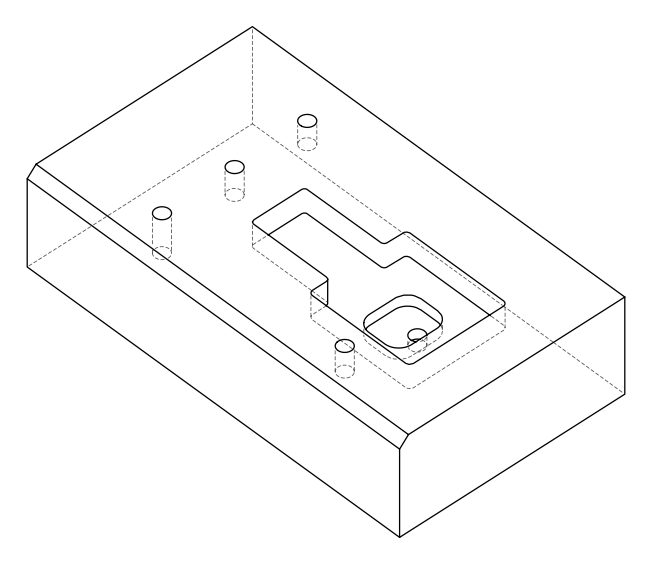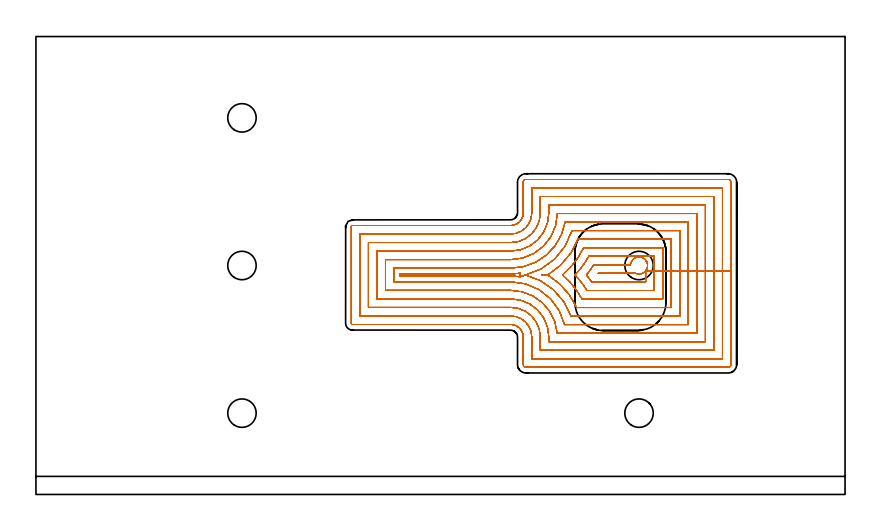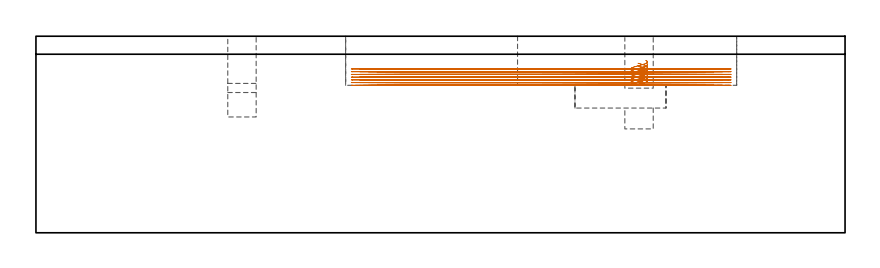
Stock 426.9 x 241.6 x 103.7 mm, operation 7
(PLAN: 8 operations, 3 tool changes, 158.9 min)
(1 INDEXABLE_INSERT_DRILL_BLIND_HOLE_FROM_SOLID | STEP1POCKET | UGT0302_001 | 0.18 min | 7509 mm3)
(2 INDEXABLE_INSERT_DRILL_BLIND_HOLE_FROM_SOLID_1 | STEP1POCKET_1 | UGT0302_001 | 0.12 min | 4830 mm3)
(3 INDEXABLE_INSERT_DRILL_BLIND_HOLE_FROM_SOLID_2 | STEP1POCKET_2 | UGT0302_001 | 0.13 min | 5236 mm3)
(4 INDEXABLE_INSERT_DRILL_BLIND_HOLE_FROM_SOLID_3 | STEP1POCKET_3 | UGT0302_001 | 0.06 min | 8620 mm3)
(5 INDEXABLE_INSERT_DRILL_BLIND_HOLE_FROM_SOLID_4 | STEP1POCKET_4 | UGT0302_001 | 0.11 min | 4388 mm3)
(6 AREA_MILL | FG_CHAMFER_SURFACE | UGT0205_001 | 13.86 min | 19264 mm3)
(7 MILL_FREE_SHAPED_POCKET | POCKET_FREE_SHAPED_STRAIGHT | UGT0201_124 | Follow Part, ap 1.5, ae 75% | 143.75 min | 446438 mm3)
(8 MILL_RECTANGULAR_POCKET | POCKET_RECTANGULAR_STRAIGHT | UGT0201_006 | Follow Part, ap 7, ae 75% | 0.68 min | 28027 mm3)
(TOOL UGT0302_001 | Indexable Insert Drill 15mm | D15 PA180 FL50 Z2)
(TOOL UGT0205_001 | Chamfer Mill 20 x 3 x 45 deg. | D20 FL50 Z2)
(TOOL UGT0201_124 | Carbide End Mill 6.0 | D6 FL15 Z4)
(TOOL UGT0201_006 | End Mill 28 mm | D28 FL25 Z2)
(OP 7 MILL_FREE_SHAPED_POCKET, part 2 of 2)
G0 X321.837 Y118.144 Z90.872
G1 X321.866 Y118.177 Z90.86 F250.
X322.026 Y118.432 Z90.78
X322.328 Y119.021 Z90.603
X322.501 Y119.488 Z90.469
X322.629 Y120.033 Z90.319
X322.68 Y120.329 Z90.239
X322.705 Y120.8 Z90.112
X322.68 Y121.271 Z89.986
X322.629 Y121.567 Z89.905
X322.501 Y122.112 Z89.755
X322.328 Y122.579 Z89.622
X322.026 Y123.168 Z89.444
X321.865 Y123.424 Z89.363
X321.357 Y124.016 Z89.154
X320.756 Y124.512 Z88.946
X320.496 Y124.668 Z88.864
X319.928 Y124.949 Z88.694
X319.65 Y125.064 Z88.614
X318.945 Y125.242 Z88.419
X318.22 Y125.304 Z88.224
X317.495 Y125.248 Z88.029
X316.788 Y125.077 Z87.834
X316.118 Y124.795 Z87.64
X315.862 Y124.639 Z87.559
X315.266 Y124.21 Z87.363
X315.219 Y124.169 Z87.346
X314.772 Y123.713 Z87.175
X314.742 Y123.677 Z87.162
X314.311 Y123.058 Z86.96
X314.161 Y122.797 Z86.88
X313.908 Y122.164 Z86.697
X313.752 Y121.5 Z86.514
X313.726 Y121.2 Z86.433
X294.287 F500.
G2 X290.416 Y115.8 R51.6
X293.18 Y112.1 R51.6
G1 X321.7
Y117.976
X326.2
Y125.7
X291.714
G2 X284.399 Y115.8 R47.1
X290.726 Y107.6 R47.1
G1 X326.2
Y117.976
X330.7
Y130.2
X288.969
G2 X277.803 Y115.8 R42.6
X288.113 Y103.1 R42.6
G1 X330.7
Y117.976
X335.2
Y134.7
X286.013
G2 X270.053 Y115.8 R38.1
G1 X267.015
X270.053
G2 X285.305 Y98.6 R38.1
G1 X335.2
Y117.976
X339.7
Y139.2
X282.787
G2 X258.225 Y115.8 R33.6
G1 X255.387 Y114.826
G3 X250.5 Y115.2 R32.1
G1 X191.9
Y116.4
X250.5
G3 X255.387 Y116.774 R32.1
X255.387 Y114.826 R3.
G1 X258.225 Y115.8
G2 X282.248 Y94.1 R33.6
G1 X339.7
Y117.976
X344.2
Y143.7
X279.201
G2 X250.5 Y119.4 R29.1
G1 X188.9
Y112.2
X250.5
G2 X278.865 Y89.6 R29.1
G1 X344.2
Y117.976
X348.7
Y148.2
X275.098
G2 X250.5 Y123.9 R24.6
G1 X184.4
Y107.7
X250.5
G2 X275.019 Y85.1 R24.6
G1 X348.7
Y117.976
X353.2
Y152.7
X270.6
Y148.5
G2 X250.5 Y128.4 R20.1
G1 X179.9
Y103.2
X250.5
G2 X270.6 Y83.1 R20.1
G1 Y80.6
X353.2
Y117.976
X357.7
Y157.2
X266.1
Y148.5
G2 X250.5 Y132.9 R15.6
G1 X175.4
Y98.7
X250.5
G2 X266.1 Y83.1 R15.6
G1 Y76.1
X357.7
Y117.976
X362.2
Y161.7
X261.6
Y148.5
G2 X250.5 Y137.4 R11.1
G1 X170.9
Y94.2
X250.5
G2 X261.6 Y83.1 R11.1
G1 Y71.6
X362.2
Y117.976
X366.7
Y164.8
G3 X365.3 Y166.2 R1.4
G1 X258.5
G3 X257.1 Y164.8 R1.4
G1 Y148.5
G2 X250.5 Y141.9 R6.6
G1 X167.
G3 X166.4 Y141.3 R0.6
G1 Y90.3
G3 X167. Y89.7 R0.6
G1 X250.5
G2 X257.1 Y83.1 R6.6
G1 Y68.5
G3 X258.5 Y67.1 R1.4
G1 X365.3
G3 X366.7 Y68.5 R1.4
G1 Y117.976
Y118.976
G0 X317.661 Y125.261 Z89.433
G1 X318.22 Y125.304 Z89.283 F250.
X318.945 Y125.242 Z89.088
X319.65 Y125.064 Z88.893
X319.928 Y124.949 Z88.813
X320.496 Y124.668 Z88.643
X320.756 Y124.512 Z88.562
X321.357 Y124.016 Z88.353
X321.865 Y123.424 Z88.144
X322.026 Y123.168 Z88.063
X322.328 Y122.579 Z87.885
X322.501 Y122.112 Z87.752
X322.629 Y121.567 Z87.602
X322.68 Y121.271 Z87.521
X322.705 Y120.8 Z87.395
X322.68 Y120.329 Z87.269
X322.629 Y120.033 Z87.188
X322.501 Y119.488 Z87.038
X322.328 Y119.021 Z86.905
X322.026 Y118.432 Z86.727
X321.874 Y118.19 Z86.651
X321.694 Y117.969 Z86.574
X321.504 Y117.736 Z86.494
X320.943 Y117.228 Z86.291
X320.306 Y116.821 Z86.088
X319.609 Y116.525 Z85.886
X318.874 Y116.35 Z85.683
X318.119 Y116.3 Z85.48
X317.366 Y116.377 Z85.278
X316.637 Y116.578 Z85.075
X316.362 Y116.7 Z84.994
X296.717 F500.
X296.648 Y116.6
X316.606
G0 X321.837 Y118.144 Z89.433
G1 X321.874 Y118.19 Z89.417 F250.
X322.026 Y118.432 Z89.341
X322.328 Y119.021 Z89.164
X322.501 Y119.488 Z89.03
X322.629 Y120.033 Z88.88
X322.68 Y120.329 Z88.8
X322.705 Y120.8 Z88.673
X322.68 Y121.271 Z88.547
X322.629 Y121.567 Z88.467
X322.501 Y122.112 Z88.316
X322.328 Y122.579 Z88.183
X322.026 Y123.168 Z88.006
X321.865 Y123.424 Z87.924
X321.357 Y124.016 Z87.716
X320.756 Y124.512 Z87.507
X320.496 Y124.668 Z87.426
X319.928 Y124.949 Z87.256
X319.65 Y125.064 Z87.175
X318.945 Y125.242 Z86.98
X318.22 Y125.304 Z86.785
X317.495 Y125.248 Z86.59
X316.788 Y125.077 Z86.396
X316.118 Y124.795 Z86.201
X315.862 Y124.639 Z86.12
X315.266 Y124.21 Z85.924
X315.219 Y124.169 Z85.907
X314.772 Y123.713 Z85.736
X314.742 Y123.677 Z85.723
X314.311 Y123.058 Z85.521
X314.161 Y122.797 Z85.441
X313.908 Y122.164 Z85.258
X313.752 Y121.5 Z85.075
X313.726 Y121.2 Z84.994
X294.287 F500.
G2 X290.416 Y115.8 R51.6
X293.18 Y112.1 R51.6
G1 X321.7
Y117.976
X326.2
Y125.7
X291.714
G2 X284.399 Y115.8 R47.1
X290.726 Y107.6 R47.1
G1 X326.2
Y117.976
X330.7
Y130.2
X288.969
G2 X277.803 Y115.8 R42.6
X288.113 Y103.1 R42.6
G1 X330.7
Y117.976
X335.2
Y134.7
X286.013
G2 X270.053 Y115.8 R38.1
G1 X267.015
X270.053
G2 X285.305 Y98.6 R38.1
G1 X335.2
Y117.976
X339.7
Y139.2
X282.787
G2 X258.225 Y115.8 R33.6
G1 X255.387 Y114.826
G3 X250.5 Y115.2 R32.1
G1 X191.9
Y116.4
X250.5
G3 X255.387 Y116.774 R32.1
X255.387 Y114.826 R3.
G1 X258.225 Y115.8
G2 X282.248 Y94.1 R33.6
G1 X339.7
Y117.976
X344.2
Y143.7
X279.201
G2 X250.5 Y119.4 R29.1
G1 X188.9
Y112.2
X250.5
G2 X278.865 Y89.6 R29.1
G1 X344.2
Y117.976
X348.7
Y148.2
X275.098
G2 X250.5 Y123.9 R24.6
G1 X184.4
Y107.7
X250.5
G2 X275.019 Y85.1 R24.6
G1 X348.7
Y117.976
X353.2
Y152.7
X270.6
Y148.5
G2 X250.5 Y128.4 R20.1
G1 X179.9
Y103.2
X250.5
G2 X270.6 Y83.1 R20.1
G1 Y80.6
X353.2
Y117.976
X357.7
Y157.2
X266.1
Y148.5
G2 X250.5 Y132.9 R15.6
G1 X175.4
Y98.7
X250.5
G2 X266.1 Y83.1 R15.6
G1 Y76.1
X357.7
Y117.976
X362.2
Y161.7
X261.6
Y148.5
G2 X250.5 Y137.4 R11.1
G1 X170.9
Y94.2
X250.5
G2 X261.6 Y83.1 R11.1
G1 Y71.6
X362.2
Y117.976
X366.7
Y164.8
G3 X365.3 Y166.2 R1.4
G1 X258.5
G3 X257.1 Y164.8 R1.4
G1 Y148.5
G2 X250.5 Y141.9 R6.6
G1 X167.
G3 X166.4 Y141.3 R0.6
G1 Y90.3
G3 X167. Y89.7 R0.6
G1 X250.5
G2 X257.1 Y83.1 R6.6
G1 Y68.5
G3 X258.5 Y67.1 R1.4
G1 X365.3
G3 X366.7 Y68.5 R1.4
G1 Y117.976
Y118.976
G0 X317.66 Y125.261 Z87.994
G1 X318.22 Y125.304 Z87.844 F250.
X318.945 Y125.242 Z87.649
X319.65 Y125.064 Z87.454
X319.928 Y124.949 Z87.374
X320.496 Y124.668 Z87.204
X320.756 Y124.512 Z87.123
X321.357 Y124.016 Z86.914
X321.865 Y123.424 Z86.705
X322.026 Y123.168 Z86.624
X322.328 Y122.579 Z86.446
X322.509 Y122.081 Z86.304
X322.629 Y121.567 Z86.163
X322.68 Y121.272 Z86.083
X322.705 Y120.8 Z85.956
X322.68 Y120.328 Z85.829
X322.629 Y120.033 Z85.749
X322.488 Y119.453 Z85.589
X322.328 Y119.021 Z85.466
X322.026 Y118.432 Z85.288
X321.876 Y118.192 Z85.213
X321.697 Y117.973 Z85.137
X321.508 Y117.74 Z85.056
X320.947 Y117.231 Z84.853
X320.309 Y116.823 Z84.651
X319.612 Y116.526 Z84.448
X318.876 Y116.351 Z84.245
X318.12 Y116.3 Z84.042
X317.367 Y116.377 Z83.839
X316.637 Y116.578 Z83.636
X316.362 Y116.7 Z83.556
X296.717 F500.
X296.648 Y116.6
X316.606
G0 X321.837 Y118.144 Z87.994
G1 X321.876 Y118.192 Z87.978 F250.
X322.026 Y118.432 Z87.902
X322.328 Y119.021 Z87.725
X322.509 Y119.519 Z87.583
X322.629 Y120.033 Z87.441
X322.68 Y120.328 Z87.361
X322.705 Y120.8 Z87.234
X322.68 Y121.272 Z87.108
X322.629 Y121.567 Z87.027
X322.488 Y122.147 Z86.868
X322.328 Y122.579 Z86.744
X322.026 Y123.168 Z86.567
X321.865 Y123.424 Z86.486
X321.357 Y124.016 Z86.277
X320.756 Y124.512 Z86.068
X320.496 Y124.668 Z85.987
X319.928 Y124.949 Z85.817
X319.65 Y125.064 Z85.736
X318.945 Y125.242 Z85.542
X318.22 Y125.304 Z85.347
X317.495 Y125.248 Z85.152
X316.788 Y125.077 Z84.957
X316.118 Y124.795 Z84.762
X315.862 Y124.639 Z84.681
X315.266 Y124.21 Z84.485
X315.219 Y124.169 Z84.468
X314.772 Y123.713 Z84.297
X314.742 Y123.677 Z84.284
X314.311 Y123.058 Z84.083
X314.184 Y122.837 Z84.014
X314.083 Y122.603 Z83.946
X313.963 Y122.327 Z83.865
X313.838 Y121.919 Z83.751
X313.752 Y121.5 Z83.636
X313.726 Y121.2 Z83.556
X294.287 F500.
G2 X290.416 Y115.8 R51.6
X293.18 Y112.1 R51.6
G1 X321.7
Y117.976
X326.2
Y125.7
X291.714
G2 X284.399 Y115.8 R47.1
X290.726 Y107.6 R47.1
G1 X326.2
Y117.976
X330.7
Y130.2
X288.969
G2 X277.803 Y115.8 R42.6
X288.113 Y103.1 R42.6
G1 X330.7
Y117.976
X335.2
Y134.7
X286.013
G2 X270.053 Y115.8 R38.1
G1 X267.015
X270.053
G2 X285.305 Y98.6 R38.1
G1 X335.2
Y117.976
X339.7
Y139.2
X282.787
G2 X258.225 Y115.8 R33.6
G1 X255.387 Y114.826
G3 X250.5 Y115.2 R32.1
G1 X191.9
Y116.4
X250.5
G3 X255.387 Y116.774 R32.1
X255.387 Y114.826 R3.
G1 X258.225 Y115.8
G2 X282.248 Y94.1 R33.6
G1 X339.7
Y117.976
X344.2
Y143.7
X279.201
G2 X250.5 Y119.4 R29.1
G1 X188.9
Y112.2
X250.5
G2 X278.865 Y89.6 R29.1
G1 X344.2
Y117.976
X348.7
Y148.2
X275.098
G2 X250.5 Y123.9 R24.6
G1 X184.4
Y107.7
X250.5
G2 X275.019 Y85.1 R24.6
G1 X348.7
Y117.976
X353.2
Y152.7
X270.6
Y148.5
G2 X250.5 Y128.4 R20.1
G1 X179.9
Y103.2
X250.5
G2 X270.6 Y83.1 R20.1
G1 Y80.6
X353.2
Y117.976
X357.7
Y157.2
X266.1
Y148.5
G2 X250.5 Y132.9 R15.6
G1 X175.4
Y98.7
X250.5
G2 X266.1 Y83.1 R15.6
G1 Y76.1
X357.7
Y117.976
X362.2
Y161.7
X261.6
Y148.5
G2 X250.5 Y137.4 R11.1
G1 X170.9
Y94.2
X250.5
G2 X261.6 Y83.1 R11.1
G1 Y71.6
X362.2
Y117.976
X366.7
Y164.8
G3 X365.3 Y166.2 R1.4
G1 X258.5
G3 X257.1 Y164.8 R1.4
G1 Y148.5
G2 X250.5 Y141.9 R6.6
G1 X167.
G3 X166.4 Y141.3 R0.6
G1 Y90.3
G3 X167. Y89.7 R0.6
G1 X250.5
G2 X257.1 Y83.1 R6.6
G1 Y68.5
G3 X258.5 Y67.1 R1.4
G1 X365.3
G3 X366.7 Y68.5 R1.4
G1 Y117.976
Y118.976
G0 X317.662 Y125.261 Z86.556
G1 X318.22 Y125.304 Z86.406 F250.
X318.945 Y125.242 Z86.211
X319.65 Y125.064 Z86.016
X319.927 Y124.949 Z85.935
X320.496 Y124.667 Z85.765
X320.756 Y124.512 Z85.684
X321.336 Y124.036 Z85.483
X321.831 Y123.471 Z85.282
X322.026 Y123.168 Z85.185
X322.328 Y122.579 Z85.008
X322.359 Y122.508 Z84.987
X322.387 Y122.435 Z84.966
X322.496 Y122.156 Z84.886
X322.658 Y121.452 Z84.692
X322.704 Y120.731 Z84.499
X322.636 Y120.013 Z84.306
X322.453 Y119.314 Z84.112
X322.328 Y119.021 Z84.027
X322.273 Y118.913 Z83.994
X322.028 Y118.437 Z83.851
X321.869 Y118.182 Z83.77
X321.749 Y118.022 Z83.717
X321.548 Y117.799 Z83.636
X321.346 Y117.576 Z83.556
X320.688 Y117.047 Z83.329
X319.942 Y116.649 Z83.103
X319.135 Y116.398 Z82.876
X318.296 Y116.301 Z82.65
X317.453 Y116.361 Z82.424
X316.637 Y116.578 Z82.197
X316.362 Y116.7 Z82.117
X296.717 F500.
X296.648 Y116.6
X316.605
G0 X321.841 Y118.144 Z86.556
G1 X321.869 Y118.182 Z86.543 F250.
X322.028 Y118.437 Z86.462
X322.273 Y118.913 Z86.319
X322.335 Y119.038 Z86.281
X322.453 Y119.314 Z86.201
X322.636 Y120.013 Z86.008
X322.704 Y120.731 Z85.814
X322.658 Y121.452 Z85.621
X322.496 Y122.156 Z85.427
X322.328 Y122.579 Z85.305
X321.994 Y123.217 Z85.112
X321.831 Y123.471 Z85.031
X321.336 Y124.036 Z84.83
X320.756 Y124.512 Z84.629
X320.496 Y124.667 Z84.548
X319.927 Y124.949 Z84.378
X319.65 Y125.064 Z84.297
X318.945 Y125.242 Z84.102
X318.22 Y125.304 Z83.908
X317.495 Y125.248 Z83.713
X316.789 Y125.077 Z83.518
X316.118 Y124.795 Z83.323
X315.862 Y124.639 Z83.243
X315.266 Y124.21 Z83.046
X315.219 Y124.169 Z83.029
X314.772 Y123.713 Z82.858
X314.742 Y123.677 Z82.845
X314.312 Y123.059 Z82.644
X314.162 Y122.798 Z82.563
X313.973 Y122.357 Z82.435
X313.833 Y121.898 Z82.306
X313.78 Y121.601 Z82.225
X313.744 Y121.402 Z82.171
X313.726 Y121.2 Z82.117
X294.287 F500.
G2 X290.416 Y115.8 R51.6
X293.18 Y112.1 R51.6
G1 X321.7
Y117.977
X326.2
Y125.7
X291.714
G2 X284.399 Y115.8 R47.1
X290.726 Y107.6 R47.1
G1 X326.2
Y117.977
X330.7
Y130.2
X288.969
G2 X277.803 Y115.8 R42.6
X288.113 Y103.1 R42.6
G1 X330.7
Y117.977
X335.2
Y134.7
X286.013
G2 X270.053 Y115.8 R38.1
G1 X267.015
X270.053
G2 X285.305 Y98.6 R38.1
G1 X335.2
Y117.977
X339.7
Y139.2
X282.787
G2 X258.225 Y115.8 R33.6
G1 X255.387 Y114.826
G3 X250.5 Y115.2 R32.1
G1 X191.9
Y116.4
X250.5
G3 X255.387 Y116.774 R32.1
X255.387 Y114.826 R3.
G1 X258.225 Y115.8
G2 X282.248 Y94.1 R33.6
G1 X339.7
Y117.977
X344.2
Y143.7
X279.201
G2 X250.5 Y119.4 R29.1
G1 X188.9
Y112.2
X250.5
G2 X278.865 Y89.6 R29.1
G1 X344.2
Y117.977
X348.7
Y148.2
X275.098
G2 X250.5 Y123.9 R24.6
G1 X184.4
Y107.7
X250.5
G2 X275.019 Y85.1 R24.6
G1 X348.7
Y117.977
X353.2
Y152.7
X270.6
Y148.5
G2 X250.5 Y128.4 R20.1
G1 X179.9
Y103.2
X250.5
G2 X270.6 Y83.1 R20.1
G1 Y80.6
X353.2
Y117.977
X357.7
Y157.2
X266.1
Y148.5
G2 X250.5 Y132.9 R15.6
G1 X175.4
Y98.7
X250.5
G2 X266.1 Y83.1 R15.6
G1 Y76.1
X357.7
Y117.977
X362.2
Y161.7
X261.6
Y148.5
G2 X250.5 Y137.4 R11.1
G1 X170.9
Y94.2
X250.5
G2 X261.6 Y83.1 R11.1
G1 Y71.6
X362.2
Y117.977
X366.7
Y164.8
G3 X365.3 Y166.2 R1.4
G1 X258.5
G3 X257.1 Y164.8 R1.4
G1 Y148.5
G2 X250.5 Y141.9 R6.6
G1 X167.
G3 X166.4 Y141.3 R0.6
G1 Y90.3
G3 X167. Y89.7 R0.6
G1 X250.5
G2 X257.1 Y83.1 R6.6
G1 Y68.5
G3 X258.5 Y67.1 R1.4
G1 X365.3
G3 X366.7 Y68.5 R1.4
G1 Y117.977
Y118.977
G0 X317.661 Y125.253 Z85.117
G1 X318.054 Y125.301 Z85.011 F250.
X318.863 Y125.255 Z84.793
X319.65 Y125.064 Z84.576
X319.927 Y124.949 Z84.496
X320.496 Y124.667 Z84.326
X320.756 Y124.512 Z84.245
X321.336 Y124.036 Z84.044
X321.831 Y123.471 Z83.843
X322.026 Y123.168 Z83.746
X322.302 Y122.63 Z83.584
X322.327 Y122.58 Z83.569
X322.509 Y122.081 Z83.426
X322.629 Y121.567 Z83.285
X322.68 Y121.271 Z83.205
X322.705 Y120.8 Z83.078
X322.68 Y120.329 Z82.952
X322.629 Y120.033 Z82.871
X322.489 Y119.454 Z82.712
X322.328 Y119.021 Z82.588
X322.273 Y118.913 Z82.555
X322.028 Y118.437 Z82.412
X321.869 Y118.182 Z82.331
X321.748 Y118.021 Z82.277
X321.547 Y117.798 Z82.197
X321.345 Y117.575 Z82.116
X320.687 Y117.046 Z81.89
X319.941 Y116.649 Z81.664
X319.135 Y116.397 Z81.437
X318.295 Y116.3 Z81.211
X317.453 Y116.361 Z80.985
X316.636 Y116.578 Z80.758
X316.362 Y116.7 Z80.678
X296.717 F500.
X296.648 Y116.6
X316.605
G0 X321.839 Y118.141 Z85.117
G1 X321.869 Y118.182 Z85.103 F250.
X322.028 Y118.437 Z85.022
X322.273 Y118.913 Z84.879
X322.328 Y119.021 Z84.847
X322.508 Y119.519 Z84.705
X322.629 Y120.034 Z84.563
X322.68 Y120.329 Z84.483
X322.705 Y120.8 Z84.356
X322.68 Y121.271 Z84.23
X322.629 Y121.567 Z84.149
X322.491 Y122.137 Z83.992
X322.327 Y122.58 Z83.866
X322.302 Y122.63 Z83.851
X321.994 Y123.217 Z83.673
X321.831 Y123.471 Z83.592
X321.336 Y124.036 Z83.391
X320.756 Y124.512 Z83.19
X320.496 Y124.667 Z83.109
X319.927 Y124.949 Z82.939
X319.65 Y125.064 Z82.858
X318.863 Y125.255 Z82.641
X318.054 Y125.301 Z82.424
X317.25 Y125.203 Z82.207
X316.476 Y124.961 Z81.99
X316.207 Y124.828 Z81.909
X316.032 Y124.742 Z81.857
X315.864 Y124.64 Z81.804
X315.266 Y124.209 Z81.607
X315.219 Y124.169 Z81.59
X314.772 Y123.713 Z81.419
X314.742 Y123.677 Z81.406
X314.312 Y123.059 Z81.205
X314.162 Y122.798 Z81.124
X313.908 Y122.164 Z80.941
X313.752 Y121.5 Z80.758
X313.726 Y121.2 Z80.678
X294.287 F500.
G2 X290.416 Y115.8 R51.6
X293.18 Y112.1 R51.6
G1 X321.7
Y117.977
X326.2
Y125.7
X291.714
G2 X284.399 Y115.8 R47.1
X290.726 Y107.6 R47.1
G1 X326.2
Y117.977
X330.7
Y130.2
X288.969
G2 X277.803 Y115.8 R42.6
X288.113 Y103.1 R42.6
G1 X330.7
Y117.977
X335.2
Y134.7
X286.013
G2 X270.053 Y115.8 R38.1
G1 X267.015
X270.053
G2 X285.305 Y98.6 R38.1
G1 X335.2
Y117.977
X339.7
Y139.2
X282.787
G2 X258.225 Y115.8 R33.6
G1 X255.387 Y114.826
G3 X250.5 Y115.2 R32.1
G1 X191.9
Y116.4
X250.5
G3 X255.387 Y116.774 R32.1
X255.387 Y114.826 R3.
G1 X258.225 Y115.8
G2 X282.248 Y94.1 R33.6
G1 X339.7
Y117.977
X344.2
Y143.7
X279.201
G2 X250.5 Y119.4 R29.1
G1 X188.9
Y112.2
X250.5
G2 X278.865 Y89.6 R29.1
G1 X344.2
Y117.977
X348.7
Y148.2
X275.098
G2 X250.5 Y123.9 R24.6
G1 X184.4
Y107.7
X250.5
G2 X275.019 Y85.1 R24.6
G1 X348.7
Y117.977
X353.2
Y152.7
X270.6
Y148.5
G2 X250.5 Y128.4 R20.1
G1 X179.9
Y103.2
X250.5
G2 X270.6 Y83.1 R20.1
G1 Y80.6
X353.2
Y117.977
X357.7
Y157.2
X266.1
Y148.5
G2 X250.5 Y132.9 R15.6
G1 X175.4
Y98.7
X250.5
G2 X266.1 Y83.1 R15.6
G1 Y76.1
X357.7
Y117.977
X362.2
Y161.7
X261.6
Y148.5
G2 X250.5 Y137.4 R11.1
G1 X170.9
Y94.2
X250.5
G2 X261.6 Y83.1 R11.1
G1 Y71.6
X362.2
Y117.977
X366.7
Y164.8
G3 X365.3 Y166.2 R1.4
G1 X258.5
G3 X257.1 Y164.8 R1.4
G1 Y148.5
G2 X250.5 Y141.9 R6.6
G1 X167.
G3 X166.4 Y141.3 R0.6
G1 Y90.3
G3 X167. Y89.7 R0.6
G1 X250.5
G2 X257.1 Y83.1 R6.6
G1 Y68.5
G3 X258.5 Y67.1 R1.4
G1 X365.3
G3 X366.7 Y68.5 R1.4
G1 Y117.977
Y118.977
G0 X317.66 Y125.256 Z83.678
G1 X318.132 Y125.304 Z83.551 F250.
X318.902 Y125.249 Z83.344
X319.651 Y125.064 Z83.137
X319.928 Y124.949 Z83.057
X320.496 Y124.668 Z82.887
X320.756 Y124.512 Z82.806
X321.357 Y124.016 Z82.597
X321.865 Y123.424 Z82.388
X322.026 Y123.168 Z82.307
X322.327 Y122.58 Z82.13
X322.502 Y122.108 Z81.995
X322.629 Y121.567 Z81.846
X322.68 Y121.271 Z81.766
X322.705 Y120.8 Z81.639
X322.68 Y120.329 Z81.513
X322.629 Y120.033 Z81.432
X322.501 Y119.488 Z81.282
X322.328 Y119.021 Z81.149
X322.026 Y118.432 Z80.972
X321.866 Y118.177 Z80.891
X321.316 Y117.546 Z80.666
X320.658 Y117.027 Z80.442
X319.915 Y116.638 Z80.217
X319.114 Y116.393 Z79.993
X318.282 Y116.3 Z79.768
X317.446 Y116.362 Z79.544
X316.636 Y116.578 Z79.319
X316.362 Y116.7 Z79.239
X296.717 F500.
X296.648 Y116.6
X316.605
G0 X321.837 Y118.144 Z83.678
G1 X321.866 Y118.177 Z83.666 F250.
X322.026 Y118.432 Z83.585
X322.328 Y119.021 Z83.408
X322.501 Y119.488 Z83.275
X322.629 Y120.033 Z83.124
X322.68 Y120.329 Z83.044
X322.705 Y120.8 Z82.918
X322.68 Y121.271 Z82.791
X322.629 Y121.567 Z82.711
X322.502 Y122.108 Z82.562
X322.327 Y122.58 Z82.427
X322.026 Y123.168 Z82.25
X321.865 Y123.424 Z82.169
X321.357 Y124.016 Z81.96
X320.756 Y124.512 Z81.751
X320.496 Y124.668 Z81.67
X319.928 Y124.949 Z81.5
X319.651 Y125.064 Z81.42
X318.902 Y125.249 Z81.213
X318.132 Y125.304 Z81.006
X317.365 Y125.226 Z80.8
X316.622 Y125.019 Z80.593
X316.349 Y124.895 Z80.512
X316.1 Y124.783 Z80.439
X315.867 Y124.641 Z80.366
X315.265 Y124.209 Z80.168
X315.219 Y124.169 Z80.151
X314.772 Y123.713 Z79.98
X314.742 Y123.677 Z79.968
X314.311 Y123.058 Z79.766
X314.161 Y122.797 Z79.685
X313.908 Y122.164 Z79.502
X313.752 Y121.5 Z79.32
X313.726 Y121.2 Z79.239
X294.287 F500.
G2 X290.416 Y115.8 R51.6
X293.18 Y112.1 R51.6
G1 X321.7
Y117.976
X326.2
Y125.7
X291.714
G2 X284.399 Y115.8 R47.1
X290.726 Y107.6 R47.1
G1 X326.2
Y117.976
X330.7
Y130.2
X288.969
G2 X277.803 Y115.8 R42.6
X288.113 Y103.1 R42.6
G1 X330.7
Y117.976
X335.2
Y134.7
X286.013
G2 X270.053 Y115.8 R38.1
G1 X267.015
X270.053
G2 X285.305 Y98.6 R38.1
G1 X335.2
Y117.976
X339.7
Y139.2
X282.787
G2 X258.225 Y115.8 R33.6
G1 X255.387 Y114.826
G3 X250.5 Y115.2 R32.1
G1 X191.9
Y116.4
X250.5
G3 X255.387 Y116.774 R32.1
X255.387 Y114.826 R3.
G1 X258.225 Y115.8
G2 X282.248 Y94.1 R33.6
G1 X339.7
Y117.976
X344.2
Y143.7
X279.201
G2 X250.5 Y119.4 R29.1
G1 X188.9
Y112.2
X250.5
G2 X278.865 Y89.6 R29.1
G1 X344.2
Y117.976
X348.7
Y148.2
X275.098
G2 X250.5 Y123.9 R24.6
G1 X184.4
Y107.7
X250.5
G2 X275.019 Y85.1 R24.6
G1 X348.7
Y117.976
X353.2
Y152.7
X270.6
Y148.5
G2 X250.5 Y128.4 R20.1
G1 X179.9
Y103.2
X250.5
G2 X270.6 Y83.1 R20.1
G1 Y80.6
X353.2
Y117.976
X357.7
Y157.2
X266.1
Y148.5
G2 X250.5 Y132.9 R15.6
G1 X175.4
Y98.7
X250.5
G2 X266.1 Y83.1 R15.6
G1 Y76.1
X357.7
Y117.976
X362.2
Y161.7
X261.6
Y148.5
G2 X250.5 Y137.4 R11.1
G1 X170.9
Y94.2
X250.5
G2 X261.6 Y83.1 R11.1
G1 Y71.6
X362.2
Y117.976
X366.7
Y164.8
G3 X365.3 Y166.2 R1.4
G1 X258.5
G3 X257.1 Y164.8 R1.4
G1 Y148.5
G2 X250.5 Y141.9 R6.6
G1 X167.
G3 X166.4 Y141.3 R0.6
G1 Y90.3
G3 X167. Y89.7 R0.6
G1 X250.5
G2 X257.1 Y83.1 R6.6
G1 Y68.5
G3 X258.5 Y67.1 R1.4
G1 X365.3
G3 X366.7 Y68.5 R1.4
G1 Y117.976
Y118.976
G0 X317.66 Y125.256 Z82.239
G1 X318.132 Y125.303 Z82.112 F250.
X318.902 Y125.249 Z81.905
X319.65 Y125.064 Z81.698
X319.928 Y124.949 Z81.618
X320.496 Y124.668 Z81.448
X320.756 Y124.512 Z81.367
X321.357 Y124.016 Z81.158
X321.865 Y123.424 Z80.949
X322.026 Y123.168 Z80.868
X322.328 Y122.579 Z80.691
X322.501 Y122.112 Z80.557
X322.629 Y121.567 Z80.407
X322.68 Y121.271 Z80.327
X322.705 Y120.8 Z80.2
X322.68 Y120.329 Z80.074
X322.629 Y120.033 Z79.994
X322.501 Y119.488 Z79.843
X322.328 Y119.021 Z79.71
X322.026 Y118.432 Z79.533
X321.866 Y118.177 Z79.452
X321.316 Y117.546 Z79.228
X320.658 Y117.027 Z79.003
X319.915 Y116.638 Z78.779
X319.114 Y116.393 Z78.554
X318.282 Y116.3 Z78.33
X317.446 Y116.362 Z78.105
X316.636 Y116.578 Z77.881
X316.362 Y116.7 Z77.8
X296.717 F500.
X296.648 Y116.6
X316.605
G0 X321.837 Y118.144 Z82.239
G1 X321.866 Y118.177 Z82.227 F250.
X322.026 Y118.432 Z82.146
X322.328 Y119.021 Z81.969
X322.501 Y119.488 Z81.836
X322.629 Y120.033 Z81.685
X322.68 Y120.329 Z81.605
X322.705 Y120.8 Z81.479
X322.68 Y121.271 Z81.352
X322.629 Y121.567 Z81.272
X322.501 Y122.112 Z81.122
X322.328 Y122.579 Z80.988
X322.026 Y123.168 Z80.811
X321.865 Y123.424 Z80.73
X321.357 Y124.016 Z80.521
X320.756 Y124.512 Z80.312
X320.496 Y124.668 Z80.231
X319.928 Y124.949 Z80.061
X319.65 Y125.064 Z79.981
X318.902 Y125.249 Z79.774
X318.132 Y125.303 Z79.567
X317.365 Y125.226 Z79.361
X316.622 Y125.019 Z79.154
X316.348 Y124.895 Z79.074
X316.1 Y124.783 Z79.
X315.867 Y124.641 Z78.927
X315.265 Y124.209 Z78.729
X315.219 Y124.169 Z78.712
X314.772 Y123.713 Z78.541
X314.742 Y123.677 Z78.529
X314.311 Y123.058 Z78.327
X314.161 Y122.797 Z78.246
X313.908 Y122.164 Z78.063
X313.752 Y121.5 Z77.881
X313.726 Y121.2 Z77.8
X294.287 F500.
G2 X290.416 Y115.8 R51.6
X293.18 Y112.1 R51.6
G1 X321.7
Y117.976
X326.2
Y125.7
X291.714
G2 X284.399 Y115.8 R47.1
X290.726 Y107.6 R47.1
G1 X326.2
Y117.976
X330.7
Y130.2
X288.969
G2 X277.803 Y115.8 R42.6
X288.113 Y103.1 R42.6
G1 X330.7
Y117.976
X335.2
Y134.7
X286.013
G2 X270.053 Y115.8 R38.1
G1 X267.015
X270.053
G2 X285.305 Y98.6 R38.1
G1 X335.2
Y117.976
X339.7
Y139.2
X282.787
G2 X258.225 Y115.8 R33.6
G1 X255.387 Y114.826
G3 X250.5 Y115.2 R32.1
G1 X191.9
Y116.4
X250.5
G3 X255.387 Y116.774 R32.1
X255.387 Y114.826 R3.
G1 X258.225 Y115.8
G2 X282.248 Y94.1 R33.6
G1 X339.7
Y117.976
X344.2
Y143.7
X279.201
G2 X250.5 Y119.4 R29.1
G1 X188.9
Y112.2
X250.5
G2 X278.865 Y89.6 R29.1
G1 X344.2
Y117.976
X348.7
Y148.2
X275.098
G2 X250.5 Y123.9 R24.6
G1 X184.4
Y107.7
X250.5
G2 X275.019 Y85.1 R24.6
G1 X348.7
Y117.976
X353.2
Y152.7
X270.6
Y148.5
G2 X250.5 Y128.4 R20.1
G1 X179.9
Y103.2
X250.5
G2 X270.6 Y83.1 R20.1
G1 Y80.6
X353.2
Y117.976
X357.7
Y157.2
X266.1
Y148.5
G2 X250.5 Y132.9 R15.6
G1 X175.4
Y98.7
X250.5
G2 X266.1 Y83.1 R15.6
G1 Y76.1
X357.7
Y117.976
X362.2
Y161.7
X261.6
Y148.5
G2 X250.5 Y137.4 R11.1
G1 X170.9
Y94.2
X250.5
G2 X261.6 Y83.1 R11.1
G1 Y71.6
X362.2
Y117.976
X366.7
Y164.8
G3 X365.3 Y166.2 R1.4
G1 X258.5
G3 X257.1 Y164.8 R1.4
G1 Y148.5
G2 X250.5 Y141.9 R6.6
G1 X167.
G3 X166.4 Y141.3 R0.6
G1 Y90.3
G3 X167. Y89.7 R0.6
G1 X250.5
G2 X257.1 Y83.1 R6.6
G1 Y68.5
G3 X258.5 Y67.1 R1.4
G1 X365.3
G3 X366.7 Y68.5 R1.4
G1 Y117.976
Y118.976
G0 Z113.7
M5
M2
